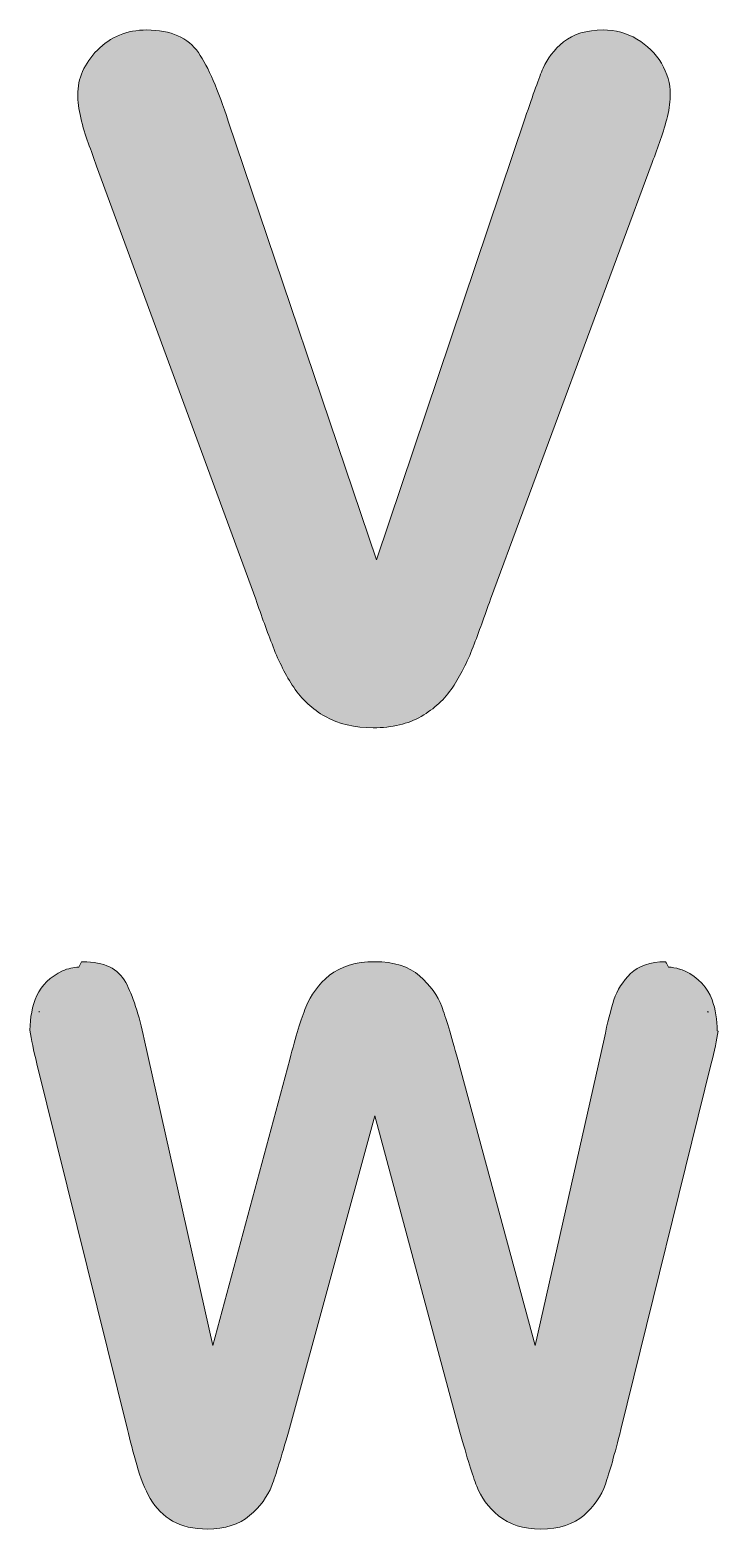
# Model space of a CAD drawing. Extents: x 43 to 2536, y -3058 to -41.
# Drawn here: x 2124 to 2536, y -1460 to -561 of the extents above; entities that cross this region are included whole.
import ezdxf

# ---------------------------------------------------------------- set-up
doc = ezdxf.new("R2010")
doc.units = 0
doc.header["$MEASUREMENT"] = 0
doc.layers.add('Layer 1', color=7, linetype='Continuous', lineweight=0)

msp = doc.modelspace()

# ---------------------------------------------------------------- hatches: boundary and pattern name
at = {"layer": 'Layer 1', "true_color": 0x005978, "transparency": 33554687}
h = msp.add_hatch(color=146, dxfattribs=at)
h.dxf.hatch_style = 2
edge = h.paths.add_edge_path()
edge.add_spline(control_points=[(2502.43, -580.63), (2498.9, -574.62), (2493.96, -569.73), (2487.77, -566.1), (2481.55, -562.47), (2474.72, -560.63), (2467.47, -560.63), (2457.56, -560.63), (2449.59, -563.04), (2443.77, -567.79), (2438.07, -572.45), (2433.92, -577.77), (2431.43, -583.6), (2429.05, -589.2), (2425.44, -599.23), (2420.71, -613.43), (2420.71, -613.43), (2331.5, -878.64), (2331.5, -878.64), (2331.5, -878.64), (2242.58, -615.35), (2242.58, -615.35), (2236.53, -596.66), (2230.51, -582.83), (2224.69, -574.23), (2218.57, -565.21), (2208.12, -560.63), (2193.62, -560.63), (2181.81, -560.63), (2171.84, -564.7), (2164.01, -572.73), (2156.19, -580.73), (2152.23, -589.76), (2152.23, -599.57), (2152.23, -603.36), (2152.84, -608.02), (2154.05, -613.41), (2155.26, -618.78), (2156.76, -623.84), (2158.51, -628.45), (2160.25, -633.02), (2161.94, -637.7), (2163.57, -642.39), (2163.57, -642.39), (2259.03, -902.25), (2259.03, -902.25), (2262.48, -912.24), (2265.99, -921.83), (2269.45, -930.77), (2272.95, -939.79), (2277.11, -947.97), (2281.82, -955.09), (2286.63, -962.35), (2293.03, -968.27), (2300.84, -972.68), (2308.68, -977.12), (2318.35, -979.37), (2329.59, -979.37), (2340.84, -979.37), (2350.52, -977.07), (2358.36, -972.54), (2366.16, -968.03), (2372.5, -962.16), (2377.21, -955.09), (2381.83, -948.16), (2385.95, -940.02), (2389.45, -930.9), (2392.93, -921.84), (2396.43, -912.2), (2399.86, -902.29), (2399.86, -902.29), (2496.99, -640.16), (2496.99, -640.16), (2498.61, -635.5), (2500.26, -630.86), (2501.9, -626.38), (2503.57, -621.86), (2504.97, -617.18), (2506.08, -612.47), (2507.2, -607.69), (2507.77, -603.17), (2507.77, -599.02), (2507.77, -592.85), (2505.98, -586.67), (2502.43, -580.63)], knot_values=[0, 0, 0, 0, 1, 1, 1, 2, 2, 2, 3, 3, 3, 4, 4, 4, 5, 5, 5, 6, 6, 6, 7, 7, 7, 8, 8, 8, 9, 9, 9, 10, 10, 10, 11, 11, 11, 12, 12, 12, 13, 13, 13, 14, 14, 14, 15, 15, 15, 16, 16, 16, 17, 17, 17, 18, 18, 18, 19, 19, 19, 20, 20, 20, 21, 21, 21, 22, 22, 22, 23, 23, 23, 24, 24, 24, 25, 25, 25, 26, 26, 26, 27, 27, 27, 28, 28, 28, 28], degree=3, periodic=0)
h = msp.add_hatch(color=146, dxfattribs=at)
h.dxf.hatch_style = 2
edge = h.paths.add_edge_path()
edge.add_spline(control_points=[(2530.4, -1150.03), (2530.39, -1149.86), (2530.38, -1149.68), (2530.36, -1149.51), (2530.41, -1149.7), (2530.46, -1149.9), (2530.51, -1150.09), (2530.46, -1150.07), (2530.43, -1150.05), (2530.4, -1150.03)], knot_values=[0, 0, 0, 0, 1, 1, 1, 2, 2, 2, 3, 3, 3, 3], degree=3, periodic=0)
edge = h.paths.add_edge_path()
edge.add_spline(control_points=[(2129.12, -1150.03), (2129.09, -1150.05), (2129.06, -1150.07), (2129.02, -1150.09), (2129.06, -1149.9), (2129.12, -1149.7), (2129.16, -1149.51), (2129.15, -1149.68), (2129.14, -1149.86), (2129.12, -1150.03)], knot_values=[0, 0, 0, 0, 1, 1, 1, 2, 2, 2, 3, 3, 3, 3], degree=3, periodic=0)
edge = h.paths.add_edge_path()
edge.add_spline(control_points=[(2535.95, -1161.21), (2535.88, -1154.69), (2535.04, -1148.3), (2532.82, -1142.61), (2530, -1135.34), (2524.93, -1129.2), (2516.35, -1125.29), (2515.39, -1124.86), (2514.41, -1124.48), (2513.45, -1124.18), (2513.4, -1124.17), (2513.36, -1124.16), (2513.33, -1124.15), (2511.1, -1123.46), (2508.86, -1123.11), (2506.64, -1123.03), (2506.14, -1121.9), (2505.58, -1120.82), (2504.97, -1119.78), (2504.97, -1119.78), (2504.79, -1119.78), (2504.79, -1119.78), (2495.79, -1119.78), (2488.78, -1122.18), (2483.97, -1126.92), (2479.27, -1131.53), (2475.93, -1136.84), (2474, -1142.69), (2472.13, -1148.35), (2470.14, -1156.27), (2468.06, -1166.2), (2468.06, -1166.2), (2426.8, -1350.18), (2426.8, -1350.18), (2426.8, -1350.18), (2380.24, -1178.37), (2380.24, -1178.37), (2376.26, -1163.73), (2373.02, -1153.06), (2370.63, -1146.64), (2368.18, -1140.04), (2363.73, -1133.87), (2357.4, -1128.3), (2350.97, -1122.65), (2341.89, -1119.78), (2330.41, -1119.78), (2319.11, -1119.78), (2310.01, -1122.52), (2303.37, -1127.93), (2296.8, -1133.28), (2291.99, -1139.72), (2289.09, -1147.05), (2286.26, -1154.19), (2283.02, -1164.72), (2279.46, -1178.37), (2279.46, -1178.37), (2233.36, -1350.15), (2233.36, -1350.15), (2233.36, -1350.15), (2192.11, -1166.22), (2192.11, -1166.22), (2188.98, -1151.46), (2185.25, -1140.03), (2181.04, -1132.2), (2176.6, -1123.96), (2167.97, -1119.78), (2155.37, -1119.78), (2155.1, -1119.78), (2154.83, -1119.78), (2154.56, -1119.79), (2153.95, -1120.83), (2153.39, -1121.91), (2152.88, -1123.03), (2149.66, -1123.14), (2146.38, -1123.84), (2143.18, -1125.29), (2128.03, -1132.19), (2123.81, -1146.11), (2123.59, -1160.8), (2124.38, -1166.41), (2125.77, -1173.16), (2127.77, -1180.96), (2127.77, -1180.96), (2182.04, -1400.49), (2182.04, -1400.49), (2183.68, -1407.03), (2185.55, -1414.19), (2187.61, -1421.76), (2189.71, -1429.5), (2192.46, -1436.29), (2195.78, -1441.96), (2199.17, -1447.74), (2203.68, -1452.28), (2209.16, -1455.44), (2214.65, -1458.61), (2221.7, -1460.22), (2230.11, -1460.22), (2240.53, -1460.22), (2249.04, -1457.5), (2255.39, -1452.16), (2261.66, -1446.88), (2266.12, -1440.83), (2268.66, -1434.15), (2271.11, -1427.69), (2274.45, -1416.9), (2278.6, -1402.08), (2278.6, -1402.08), (2330.41, -1212.36), (2330.41, -1212.36), (2330.41, -1212.36), (2381.55, -1402.07), (2381.55, -1402.07), (2381.55, -1402.07), (2381.56, -1402.1), (2381.56, -1402.1), (2385.85, -1417.34), (2389.24, -1428.28), (2391.61, -1434.58), (2394.07, -1441.13), (2398.5, -1447.09), (2404.77, -1452.28), (2411.13, -1457.54), (2419.63, -1460.22), (2430.06, -1460.22), (2441.09, -1460.22), (2449.8, -1457.46), (2455.93, -1452.02), (2461.97, -1446.67), (2466.32, -1440.35), (2468.84, -1433.23), (2471.29, -1426.32), (2474.41, -1415.3), (2478.12, -1400.49), (2478.12, -1400.49), (2532.39, -1180.95), (2532.39, -1180.95), (2534.27, -1173.23), (2535.62, -1166.77), (2536.41, -1161.49), (2536.26, -1161.4), (2536.1, -1161.3), (2535.95, -1161.21)], knot_values=[0, 0, 0, 0, 1, 1, 1, 2, 2, 2, 3, 3, 3, 4, 4, 4, 5, 5, 5, 6, 6, 6, 7, 7, 7, 8, 8, 8, 9, 9, 9, 10, 10, 10, 11, 11, 11, 12, 12, 12, 13, 13, 13, 14, 14, 14, 15, 15, 15, 16, 16, 16, 17, 17, 17, 18, 18, 18, 19, 19, 19, 20, 20, 20, 21, 21, 21, 22, 22, 22, 23, 23, 23, 24, 24, 24, 25, 25, 25, 26, 26, 26, 27, 27, 27, 28, 28, 28, 29, 29, 29, 30, 30, 30, 31, 31, 31, 32, 32, 32, 33, 33, 33, 34, 34, 34, 35, 35, 35, 36, 36, 36, 37, 37, 37, 38, 38, 38, 39, 39, 39, 40, 40, 40, 41, 41, 41, 42, 42, 42, 43, 43, 43, 44, 44, 44, 45, 45, 45, 46, 46, 46, 47, 47, 47, 47], degree=3, periodic=0)

# ---------------------------------------------------------------- linework, layer by layer
at = {"layer": 'Layer 1'}
for points, knots in [([(2502.43, -580.63), (2498.9, -574.62), (2493.96, -569.73), (2487.77, -566.1), (2481.55, -562.47), (2474.72, -560.63), (2467.47, -560.63), (2457.56, -560.63), (2449.59, -563.04), (2443.77, -567.79), (2438.07, -572.45), (2433.92, -577.77), (2431.43, -583.6), (2429.05, -589.2), (2425.44, -599.23), (2420.71, -613.43), (2420.71, -613.43), (2331.5, -878.64), (2331.5, -878.64), (2331.5, -878.64), (2242.58, -615.35), (2242.58, -615.35), (2236.53, -596.66), (2230.51, -582.83), (2224.69, -574.23), (2218.57, -565.21), (2208.12, -560.63), (2193.62, -560.63), (2181.81, -560.63), (2171.84, -564.7), (2164.01, -572.73), (2156.19, -580.73), (2152.23, -589.76), (2152.23, -599.57), (2152.23, -603.36), (2152.84, -608.02), (2154.05, -613.41), (2155.26, -618.78), (2156.76, -623.84), (2158.51, -628.45), (2160.25, -633.02), (2161.94, -637.7), (2163.57, -642.39), (2163.57, -642.39), (2259.03, -902.25), (2259.03, -902.25), (2262.48, -912.24), (2265.99, -921.83), (2269.45, -930.77), (2272.95, -939.79), (2277.11, -947.97), (2281.82, -955.09), (2286.63, -962.35), (2293.03, -968.27), (2300.84, -972.68), (2308.68, -977.12), (2318.35, -979.37), (2329.59, -979.37), (2340.84, -979.37), (2350.52, -977.07), (2358.36, -972.54), (2366.16, -968.03), (2372.5, -962.16), (2377.21, -955.09), (2381.83, -948.16), (2385.95, -940.02), (2389.45, -930.9), (2392.93, -921.84), (2396.43, -912.2), (2399.86, -902.29), (2399.86, -902.29), (2496.99, -640.16), (2496.99, -640.16), (2498.61, -635.5), (2500.26, -630.86), (2501.9, -626.38), (2503.57, -621.86), (2504.97, -617.18), (2506.08, -612.47), (2507.2, -607.69), (2507.77, -603.17), (2507.77, -599.02), (2507.77, -592.85), (2505.98, -586.67), (2502.43, -580.63)], [0, 0, 0, 0, 1, 1, 1, 2, 2, 2, 3, 3, 3, 4, 4, 4, 5, 5, 5, 6, 6, 6, 7, 7, 7, 8, 8, 8, 9, 9, 9, 10, 10, 10, 11, 11, 11, 12, 12, 12, 13, 13, 13, 14, 14, 14, 15, 15, 15, 16, 16, 16, 17, 17, 17, 18, 18, 18, 19, 19, 19, 20, 20, 20, 21, 21, 21, 22, 22, 22, 23, 23, 23, 24, 24, 24, 25, 25, 25, 26, 26, 26, 27, 27, 27, 28, 28, 28, 28]), ([(2535.95, -1161.21), (2535.88, -1154.69), (2535.04, -1148.3), (2532.82, -1142.61), (2530, -1135.34), (2524.93, -1129.2), (2516.35, -1125.29), (2515.39, -1124.86), (2514.41, -1124.48), (2513.45, -1124.18), (2513.4, -1124.17), (2513.36, -1124.16), (2513.33, -1124.15), (2511.1, -1123.46), (2508.86, -1123.11), (2506.64, -1123.03), (2506.14, -1121.9), (2505.58, -1120.82), (2504.97, -1119.78), (2504.97, -1119.78), (2504.79, -1119.78), (2504.79, -1119.78), (2495.79, -1119.78), (2488.78, -1122.18), (2483.97, -1126.92), (2479.27, -1131.53), (2475.93, -1136.84), (2474, -1142.69), (2472.13, -1148.35), (2470.14, -1156.27), (2468.06, -1166.2), (2468.06, -1166.2), (2426.8, -1350.18), (2426.8, -1350.18), (2426.8, -1350.18), (2380.24, -1178.37), (2380.24, -1178.37), (2376.26, -1163.73), (2373.02, -1153.06), (2370.63, -1146.64), (2368.18, -1140.04), (2363.73, -1133.87), (2357.4, -1128.3), (2350.97, -1122.65), (2341.89, -1119.78), (2330.41, -1119.78), (2319.11, -1119.78), (2310.01, -1122.52), (2303.37, -1127.93), (2296.8, -1133.28), (2291.99, -1139.72), (2289.09, -1147.05), (2286.26, -1154.19), (2283.02, -1164.72), (2279.46, -1178.37), (2279.46, -1178.37), (2233.36, -1350.15), (2233.36, -1350.15), (2233.36, -1350.15), (2192.11, -1166.22), (2192.11, -1166.22), (2188.98, -1151.46), (2185.25, -1140.03), (2181.04, -1132.2), (2176.6, -1123.96), (2167.97, -1119.78), (2155.37, -1119.78), (2155.1, -1119.78), (2154.83, -1119.78), (2154.56, -1119.79), (2153.95, -1120.83), (2153.39, -1121.91), (2152.88, -1123.03), (2149.66, -1123.14), (2146.38, -1123.84), (2143.18, -1125.29), (2128.03, -1132.19), (2123.81, -1146.11), (2123.59, -1160.8), (2124.38, -1166.41), (2125.77, -1173.16), (2127.77, -1180.96), (2127.77, -1180.96), (2182.04, -1400.49), (2182.04, -1400.49), (2183.68, -1407.03), (2185.55, -1414.19), (2187.61, -1421.76), (2189.71, -1429.5), (2192.46, -1436.29), (2195.78, -1441.96), (2199.17, -1447.74), (2203.68, -1452.28), (2209.16, -1455.44), (2214.65, -1458.61), (2221.7, -1460.22), (2230.11, -1460.22), (2240.53, -1460.22), (2249.04, -1457.5), (2255.39, -1452.16), (2261.66, -1446.88), (2266.12, -1440.83), (2268.66, -1434.15), (2271.11, -1427.69), (2274.45, -1416.9), (2278.6, -1402.08), (2278.6, -1402.08), (2330.41, -1212.36), (2330.41, -1212.36), (2330.41, -1212.36), (2381.55, -1402.07), (2381.55, -1402.07), (2381.55, -1402.07), (2381.56, -1402.1), (2381.56, -1402.1), (2385.85, -1417.34), (2389.24, -1428.28), (2391.61, -1434.58), (2394.07, -1441.13), (2398.5, -1447.09), (2404.77, -1452.28), (2411.13, -1457.54), (2419.63, -1460.22), (2430.06, -1460.22), (2441.09, -1460.22), (2449.8, -1457.46), (2455.93, -1452.02), (2461.97, -1446.67), (2466.32, -1440.35), (2468.84, -1433.23), (2471.29, -1426.32), (2474.41, -1415.3), (2478.12, -1400.49), (2478.12, -1400.49), (2532.39, -1180.95), (2532.39, -1180.95), (2534.27, -1173.23), (2535.62, -1166.77), (2536.41, -1161.49), (2536.26, -1161.4), (2536.1, -1161.3), (2535.95, -1161.21)], [0, 0, 0, 0, 1, 1, 1, 2, 2, 2, 3, 3, 3, 4, 4, 4, 5, 5, 5, 6, 6, 6, 7, 7, 7, 8, 8, 8, 9, 9, 9, 10, 10, 10, 11, 11, 11, 12, 12, 12, 13, 13, 13, 14, 14, 14, 15, 15, 15, 16, 16, 16, 17, 17, 17, 18, 18, 18, 19, 19, 19, 20, 20, 20, 21, 21, 21, 22, 22, 22, 23, 23, 23, 24, 24, 24, 25, 25, 25, 26, 26, 26, 27, 27, 27, 28, 28, 28, 29, 29, 29, 30, 30, 30, 31, 31, 31, 32, 32, 32, 33, 33, 33, 34, 34, 34, 35, 35, 35, 36, 36, 36, 37, 37, 37, 38, 38, 38, 39, 39, 39, 40, 40, 40, 41, 41, 41, 42, 42, 42, 43, 43, 43, 44, 44, 44, 45, 45, 45, 46, 46, 46, 47, 47, 47, 47]), ([(2129.12, -1150.03), (2129.09, -1150.05), (2129.06, -1150.07), (2129.02, -1150.09), (2129.06, -1149.9), (2129.12, -1149.7), (2129.16, -1149.51), (2129.15, -1149.68), (2129.14, -1149.86), (2129.12, -1150.03)], [0, 0, 0, 0, 1, 1, 1, 2, 2, 2, 3, 3, 3, 3]), ([(2530.4, -1150.03), (2530.39, -1149.86), (2530.38, -1149.68), (2530.36, -1149.51), (2530.41, -1149.7), (2530.46, -1149.9), (2530.51, -1150.09), (2530.46, -1150.07), (2530.43, -1150.05), (2530.4, -1150.03)], [0, 0, 0, 0, 1, 1, 1, 2, 2, 2, 3, 3, 3, 3])]:
    msp.add_open_spline(points, degree=3, knots=knots, dxfattribs=at)

doc.saveas('drawing.dxf')
